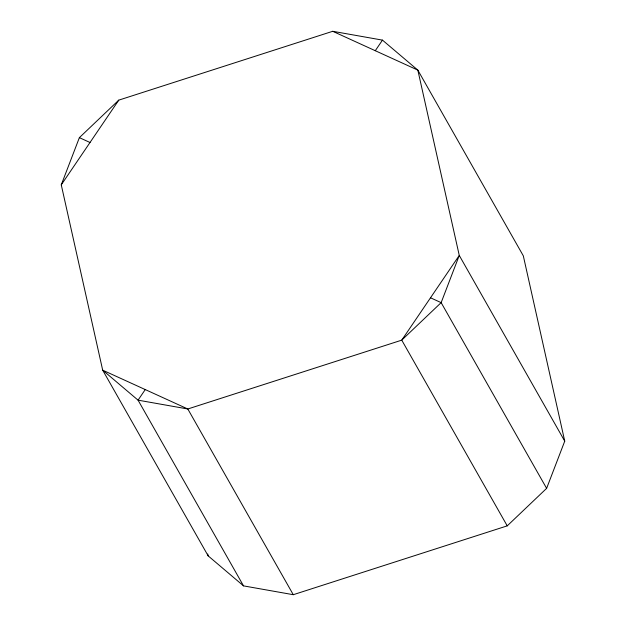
<?xml version="1.0" encoding="UTF-8"?>
<svg xmlns="http://www.w3.org/2000/svg" width="626" height="626" viewBox="0 0 626 626"><rect width="100%" height="100%" fill="white"/><g stroke="black" fill="none" stroke-linecap="round" stroke-linejoin="round"><path stroke-width="0.94" d="M61.262 184.85L79.377 137.642L118.768 100.137L332.719 31.3L382.47 40.119L417.839 70.128L523.313 255.838L564.738 441.15L546.623 488.358L507.232 525.863L293.281 594.7L243.53 585.881L208.161 555.872L102.687 370.162L61.262 184.85L118.768 100.137M145.248 389.575L138.056 400.163L243.53 585.881M375.279 50.714L382.47 40.119M332.719 31.3L417.839 70.128L459.265 255.431L564.738 441.15M79.377 137.642L90.019 142.493M430.508 297.788L441.15 302.64L546.623 488.358M507.232 525.863L401.751 340.145L459.265 255.431L441.15 302.64L401.751 340.145L187.808 408.981L138.056 400.163L102.687 370.162L187.808 408.981L293.281 594.7M207.73 553.979L208.161 555.872"/></g></svg>
